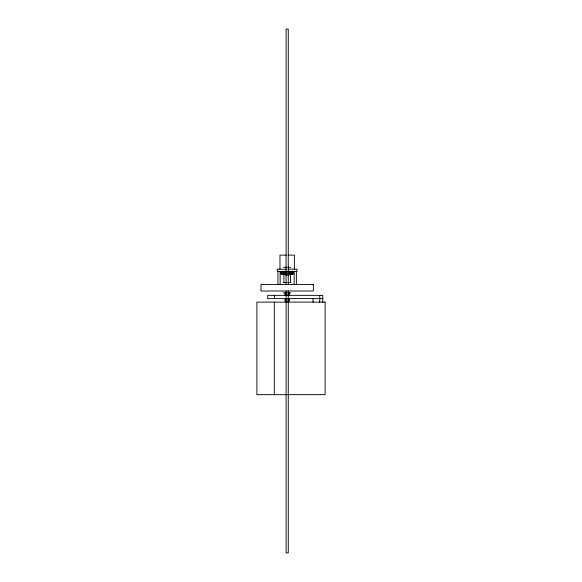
<?xml version="1.0" encoding="UTF-8"?>
<svg xmlns="http://www.w3.org/2000/svg" width="582" height="582" viewBox="0 0 582 582"><rect width="100%" height="100%" fill="white"/><g stroke="black" fill="none" stroke-linecap="round" stroke-linejoin="round"><path stroke-width="0.87" d="M286.271 255.12L279.971 255.12L279.971 269.175M288.075 255.12L294.376 255.12L294.376 269.175M283.55 267.225L286.671 267.225M287.675 267.225L290.789 267.225M286.279 269.175L277.352 269.175L277.352 271.358L286.613 271.358M288.061 269.175L296.995 269.175L296.995 271.358L287.828 271.358M286.744 271.794L281.062 271.794L281.062 273.977L286.744 273.977M287.595 271.794L293.284 271.794L293.284 273.977L287.595 273.977M286.031 274.697L283.907 274.697L283.9 282.554M287.872 274.697L290.44 274.697L290.447 282.554M286.002 275.453L286.664 275.453M287.77 275.453L288.337 275.453M283.354 282.554L286.708 282.554M287.864 282.554L290.993 282.554M283.354 292.899L290.993 292.899M322.77 298.624L267.698 298.624L267.698 295.35L322.77 295.35L322.77 302.262M285.806 301.498L286.664 301.498M287.806 301.498L288.541 301.498M319.744 295.35L319.744 302.262M313.043 298.624L313.043 302.262M296.383 271.358L296.383 284.452M294.201 271.358L294.201 284.452M293.117 271.794L293.117 273.977M292.55 271.794L292.55 273.977M292.375 271.794L292.375 273.977M291.975 271.794L291.975 273.977M291.618 271.794L291.618 273.977M291.364 271.794L291.364 273.977M291.073 271.794L291.073 273.977M290.382 271.794L290.469 273.977M290.076 271.794L290.083 273.977M289.349 271.794L289.349 273.977M289.356 292.899L289.356 295.081L284.991 295.081L284.991 292.899M288.898 271.794L288.927 273.977M288.585 271.794L288.585 273.977M288.265 284.634L288.265 29.1L286.097 29.1L286.082 284.634M288.265 291L288.265 552.9L286.097 552.9L286.082 291M288.075 271.794L288.075 273.977M286.271 271.794L286.271 273.977M285.762 271.794L285.762 273.977M285.442 271.794L285.42 273.977M284.998 271.794L284.998 273.977M284.271 271.794L284.256 273.977M283.965 271.794L283.965 273.977M283.878 271.794L283.878 273.977M283.274 271.794L283.274 273.977M282.976 271.794L282.983 273.977M282.728 271.794L282.728 273.977M282.554 271.794L282.554 273.977M281.972 271.794L281.972 273.977M281.79 271.794L281.79 273.977M281.317 271.794L281.317 273.977M281.222 271.794L281.222 273.977M280.146 271.358L280.146 284.452M277.963 271.358L277.963 284.452M274.398 295.35L274.398 298.624M274.318 302.116L274.318 394.654M313.363 284.452L260.983 284.452L260.983 291L313.363 291L313.363 284.452M289.356 298.959L284.991 298.959L284.991 301.141L289.356 301.141L289.356 298.959M325.105 302.116L256.895 302.116L256.895 394.654L325.105 394.654L325.105 302.116"/></g></svg>
